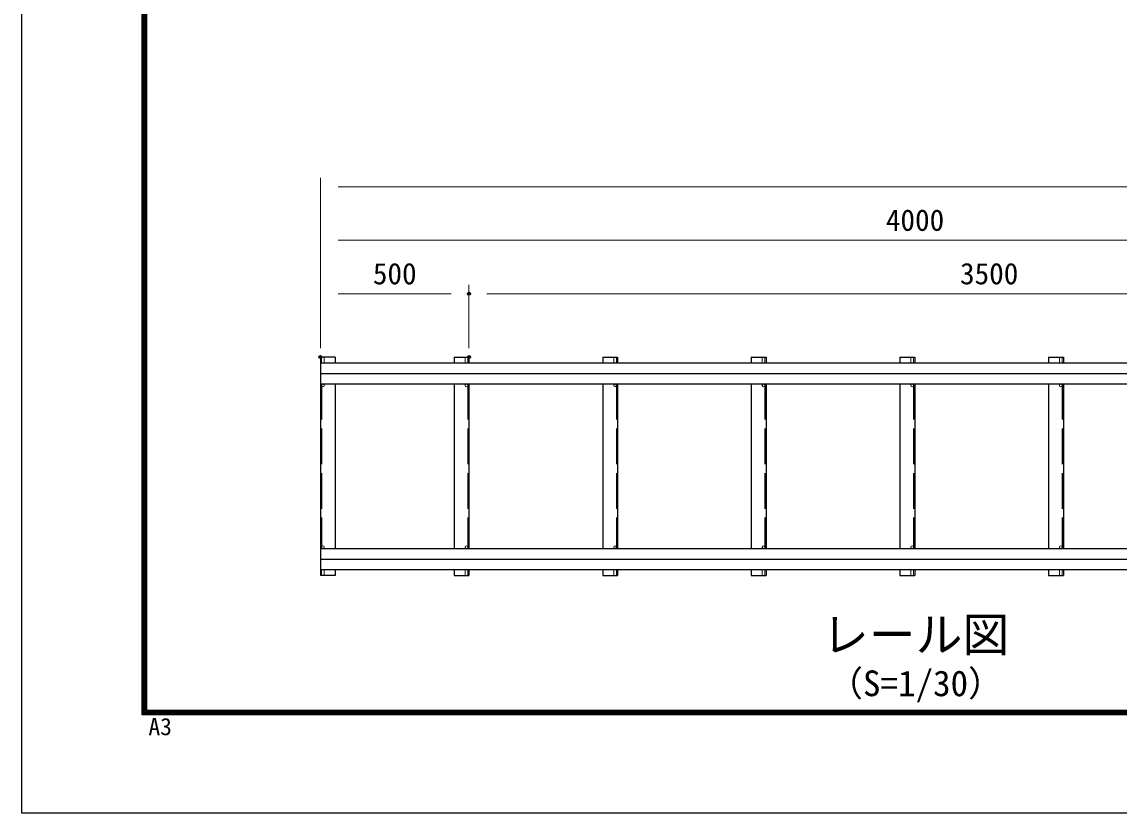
# Model space of a CAD drawing. Units: millimetres, scale not verified. Extents: x -6300 to 6300, y -4455 to 4455.
# Drawn here: x -6300 to -2608, y -4455 to -1793 of the extents above; entities that cross this region are included whole.
import ezdxf
from ezdxf.enums import TextEntityAlignment as Align

# ---------------------------------------------------------------- set-up
doc = ezdxf.new("R2010")
doc.units = ezdxf.units.MM
doc.header["$LTSCALE"] = 20
doc.header["$PDMODE"] = 32
doc.header["$PDSIZE"] = 10
doc.linetypes.add('DASHED', pattern=[7.5, 6, -1.5])
for name, color, linetype, lineweight in [('0-0_D-TTL-TXT', 7, 'Continuous', 25), ('0-1_D-STR1', 1, 'Continuous', 25), ('0-4_D-STR3', 3, 'Continuous', 13), ('0-8_D-STR-DIM', 7, 'Continuous', 13), ('0-C_D-TTL', 7, 'Continuous', 25)]:
    doc.layers.add(name, color=color, linetype=linetype, lineweight=lineweight)
doc.layers.add('0-A_Defpoints', color=8, linetype='Continuous')
doc.styles.add('ＭＳ ゴシック', font='')
doc.styles.get('ＭＳ ゴシック').set_extended_font_data('MS Gothic')

msp = doc.modelspace()

# ---------------------------------------------------------------- linework, layer by layer
at = {"layer": '0-1_D-STR1'}
for p, q in [((-5295.79, -2940.11), (-1295.79, -2940.11)), ((-5245.79, -2920.46), (-5245.79, -2940.11)), ((-4845.79, -2920.46), (-4845.79, -2940.11)), ((-4345.79, -2920.46), (-4345.79, -2940.11)), ((-3845.79, -2920.46), (-3845.79, -2940.11)), ((-3345.79, -2920.46), (-3345.79, -2940.11)), ((-2845.79, -2920.46), (-2845.79, -2940.11)), ((-5295.79, -2975.46), (-1295.79, -2975.46)), ((-5295.79, -3010.82), (-1295.79, -3010.82)), ((-5245.79, -3010.82), (-5245.79, -3565.11)), ((-4845.79, -3010.82), (-4845.79, -3565.11)), ((-4795.79, -3010.82), (-4795.79, -3565.11)), ((-4345.79, -3010.82), (-4345.79, -3565.11)), ((-4295.79, -3010.82), (-4295.79, -3565.11)), ((-3845.79, -3010.82), (-3845.79, -3565.11)), ((-3795.79, -3010.82), (-3795.79, -3565.11)), ((-3345.79, -3010.82), (-3345.79, -3565.11)), ((-3295.79, -3010.82), (-3295.79, -3565.11)), ((-2845.79, -3010.82), (-2845.79, -3565.11)), ((-2795.79, -3010.82), (-2795.79, -3565.11)), ((-5295.79, -3565.11), (-1295.79, -3565.11)), ((-5295.79, -3600.46), (-1295.79, -3600.46)), ((-5295.79, -3635.82), (-1295.79, -3635.82)), ((-5245.79, -3635.82), (-5245.79, -3655.46)), ((-4845.79, -3635.82), (-4845.79, -3655.46)), ((-4795.79, -3635.82), (-4795.79, -3655.46)), ((-4345.79, -3635.82), (-4345.79, -3655.46)), ((-4295.79, -3635.82), (-4295.79, -3655.46)), ((-3845.79, -3635.82), (-3845.79, -3655.46)), ((-3795.79, -3635.82), (-3795.79, -3655.46)), ((-3345.79, -3635.82), (-3345.79, -3655.46)), ((-3295.79, -3635.82), (-3295.79, -3655.46)), ((-2845.79, -3635.82), (-2845.79, -3655.46)), ((-2795.79, -3635.82), (-2795.79, -3655.46)), ((-5245.79, -3655.46), (-5295.79, -3655.46)), ((-5245.79, -3655.46), (-5295.79, -3655.46)), ((-4845.79, -3655.46), (-4795.79, -3655.46)), ((-4845.79, -3655.46), (-4795.79, -3655.46)), ((-4345.79, -3655.46), (-4295.79, -3655.46)), ((-4345.79, -3655.46), (-4295.79, -3655.46)), ((-3845.79, -3655.46), (-3795.79, -3655.46)), ((-3845.79, -3655.46), (-3795.79, -3655.46)), ((-3345.79, -3655.46), (-3295.79, -3655.46)), ((-3345.79, -3655.46), (-3295.79, -3655.46)), ((-2845.79, -3655.46), (-2795.79, -3655.46)), ((-2845.79, -3655.46), (-2795.79, -3655.46))]:
    msp.add_line(p, q, dxfattribs=at)
at = {"layer": '0-1_D-STR1', "linetype": 'DASHED'}
for p, q in [((-5291.79, -3010.82), (-5291.79, -3565.11)), ((-4799.79, -3010.82), (-4799.79, -3565.11)), ((-4299.79, -3010.82), (-4299.79, -3565.11)), ((-3799.79, -3010.82), (-3799.79, -3565.11)), ((-3299.79, -3010.82), (-3299.79, -3565.11)), ((-2799.79, -3010.82), (-2799.79, -3565.11))]:
    msp.add_line(p, q, dxfattribs=at)
at = {"layer": '0-1_D-STR1'}
for points in [[(-5245.79, -2920.46), (-5295.79, -2920.46), (-5295.79, -3655.46)], [(-4845.79, -2920.46), (-4795.79, -2920.46), (-4795.79, -2940.11)], [(-4345.79, -2920.46), (-4295.79, -2920.46), (-4295.79, -2940.11)], [(-3845.79, -2920.46), (-3795.79, -2920.46), (-3795.79, -2940.11)], [(-3345.79, -2920.46), (-3295.79, -2920.46), (-3295.79, -2940.11)], [(-2845.79, -2920.46), (-2795.79, -2920.46), (-2795.79, -2940.11)]]:
    msp.add_lwpolyline(points, dxfattribs=at)
at = {"layer": '0-4_D-STR3'}
for p, q in [((-5291.79, -2920.46), (-5291.79, -2940.11)), ((-5291.79, -2940.11), (-5291.79, -2920.46)), ((-4799.79, -2920.46), (-4799.79, -2940.11)), ((-4799.79, -2940.11), (-4799.79, -2920.46)), ((-4299.79, -2920.46), (-4299.79, -2940.11)), ((-4299.79, -2940.11), (-4299.79, -2920.46)), ((-3799.79, -2920.46), (-3799.79, -2940.11)), ((-3799.79, -2940.11), (-3799.79, -2920.46)), ((-3299.79, -2920.46), (-3299.79, -2940.11)), ((-3299.79, -2940.11), (-3299.79, -2920.46)), ((-2799.79, -2920.46), (-2799.79, -2940.11)), ((-2799.79, -2940.11), (-2799.79, -2920.46)), ((-5291.79, -3015.96), (-5291.79, -3010.82)), ((-5282.79, -3015.96), (-5282.79, -3010.82)), ((-4808.79, -3015.96), (-4808.79, -3010.82)), ((-4799.79, -3015.96), (-4799.79, -3010.82)), ((-4308.79, -3015.96), (-4308.79, -3010.82)), ((-4299.79, -3015.96), (-4299.79, -3010.82)), ((-3808.79, -3015.96), (-3808.79, -3010.82)), ((-3799.79, -3015.96), (-3799.79, -3010.82)), ((-3308.79, -3015.96), (-3308.79, -3010.82)), ((-3299.79, -3015.96), (-3299.79, -3010.82)), ((-2808.79, -3015.96), (-2808.79, -3010.82)), ((-2799.79, -3015.96), (-2799.79, -3010.82)), ((-5291.79, -3559.96), (-5291.79, -3565.11)), ((-5282.79, -3559.96), (-5282.79, -3565.11)), ((-4808.79, -3559.96), (-4808.79, -3565.11)), ((-4799.79, -3559.96), (-4799.79, -3565.11)), ((-4308.79, -3559.96), (-4308.79, -3565.11)), ((-4299.79, -3559.96), (-4299.79, -3565.11)), ((-3808.79, -3559.96), (-3808.79, -3565.11)), ((-3799.79, -3559.96), (-3799.79, -3565.11)), ((-3308.79, -3559.96), (-3308.79, -3565.11)), ((-3299.79, -3559.96), (-3299.79, -3565.11)), ((-2808.79, -3559.96), (-2808.79, -3565.11)), ((-2799.79, -3559.96), (-2799.79, -3565.11)), ((-5291.79, -3635.82), (-5291.79, -3655.46)), ((-5291.79, -3635.82), (-5291.79, -3655.46)), ((-4799.79, -3635.82), (-4799.79, -3655.46)), ((-4799.79, -3635.82), (-4799.79, -3655.46)), ((-4299.79, -3635.82), (-4299.79, -3655.46)), ((-4299.79, -3635.82), (-4299.79, -3655.46)), ((-3799.79, -3635.82), (-3799.79, -3655.46)), ((-3799.79, -3635.82), (-3799.79, -3655.46)), ((-3299.79, -3635.82), (-3299.79, -3655.46)), ((-3299.79, -3635.82), (-3299.79, -3655.46)), ((-2799.79, -3635.82), (-2799.79, -3655.46)), ((-2799.79, -3635.82), (-2799.79, -3655.46))]:
    msp.add_line(p, q, dxfattribs=at)
for points in [[(-5282.79, -2940.11), (-5282.79, -2920.46), (-5291.79, -2920.46)], [(-4808.79, -2940.11), (-4808.79, -2920.46), (-4799.79, -2920.46)], [(-4308.79, -2940.11), (-4308.79, -2920.46), (-4299.79, -2920.46)], [(-3808.79, -2940.11), (-3808.79, -2920.46), (-3799.79, -2920.46)], [(-3308.79, -2940.11), (-3308.79, -2920.46), (-3299.79, -2920.46)], [(-2808.79, -2940.11), (-2808.79, -2920.46), (-2799.79, -2920.46)], [(-5282.79, -3635.82), (-5282.79, -3655.46), (-5291.79, -3655.46)], [(-4808.79, -3635.82), (-4808.79, -3655.46), (-4799.79, -3655.46)], [(-4308.79, -3635.82), (-4308.79, -3655.46), (-4299.79, -3655.46)], [(-3808.79, -3635.82), (-3808.79, -3655.46), (-3799.79, -3655.46)], [(-3308.79, -3635.82), (-3308.79, -3655.46), (-3299.79, -3655.46)], [(-2808.79, -3635.82), (-2808.79, -3655.46), (-2799.79, -3655.46)]]:
    msp.add_lwpolyline(points, dxfattribs=at)
for centre in [(-5287.29, -3015.96), (-4804.29, -3015.96), (-4304.29, -3015.96), (-3804.29, -3015.96), (-3304.29, -3015.96), (-2804.29, -3015.96), (-5287.29, -3559.96), (-4804.29, -3559.96), (-4304.29, -3559.96), (-3804.29, -3559.96), (-3304.29, -3559.96), (-2804.29, -3559.96)]:
    msp.add_circle(centre, 4.5, dxfattribs=at)
at = {"layer": '0-8_D-STR-DIM'}
for p, q in [((-5295.79, -2890.46), (-5295.79, -2317.48)), ((-5235.79, -2347.48), (2044.21, -2347.48)), ((-5295.79, -2890.46), (-5295.79, -2497.48)), ((-5235.79, -2527.48), (-1355.79, -2527.48)), ((-5295.79, -2890.46), (-5295.79, -2677.48)), ((-4795.79, -2890.46), (-4795.79, -2677.48)), ((-4795.79, -2890.46), (-4795.79, -2677.48)), ((-5235.79, -2707.48), (-4855.79, -2707.48)), ((-4735.79, -2707.48), (-1355.79, -2707.48))]:
    msp.add_line(p, q, dxfattribs=at)
at = {"layer": '0-A_Defpoints'}
for p in [(-4795.79, -2707.48), (-5295.79, -2920.46), (-4795.79, -2920.46)]:
    msp.add_point(p, dxfattribs=at)
at = {"layer": '0-C_D-TTL', "color": 2}
msp.add_lwpolyline([(-6300, 4455), (6300, 4455), (6300, -4455), (-6300, -4455)], close=True, dxfattribs=at)
at = {"layer": '0-C_D-TTL'}
for points in [[(-5895, 4125), (5895, 4125), (5895, -4125), (-5895, -4125)], [(-5891.25, 4121.25), (5891.25, 4121.25), (5891.25, -4121.25), (-5891.25, -4121.25)], [(-5887.5, 4117.5), (5887.5, 4117.5), (5887.5, -4117.5), (-5887.5, -4117.5)], [(-5883.75, 4113.75), (5883.75, 4113.75), (5883.75, -4113.75), (-5883.75, -4113.75)], [(-5880, 4110), (5880, 4110), (5880, -4110), (-5880, -4110)]]:
    msp.add_lwpolyline(points, close=True, dxfattribs=at)

# ---------------------------------------------------------------- texts
at = {"layer": '0-0_D-TTL-TXT', "style": 'ＭＳ ゴシック'}
for s, height, p in [('レール図', 115.4, (-3607.67, -3946.8)), ('（S=1/30）', 86.66, (-3588.18, -4087.73))]:
    msp.add_text(s, height=height, dxfattribs=at).set_placement(p, align=Align.BOTTOM_LEFT)
at = {"layer": '0-8_D-STR-DIM', "style": 'ＭＳ ゴシック'}
for s, p in [('4000', (-3392.92, -2517.35)), ('500', (-5119.1, -2697.35)), ('3500', (-3143.48, -2697.35))]:
    msp.add_text(s, height=72.14, dxfattribs=at).set_placement(p, align=Align.BOTTOM_LEFT)
at = {"layer": '0-C_D-TTL', "style": 'ＭＳ ゴシック'}
msp.add_text('A3', height=57.77, dxfattribs=at).set_placement((-5874.13, -4210.22), align=Align.BOTTOM_LEFT)

doc.saveas('drawing.dxf')
